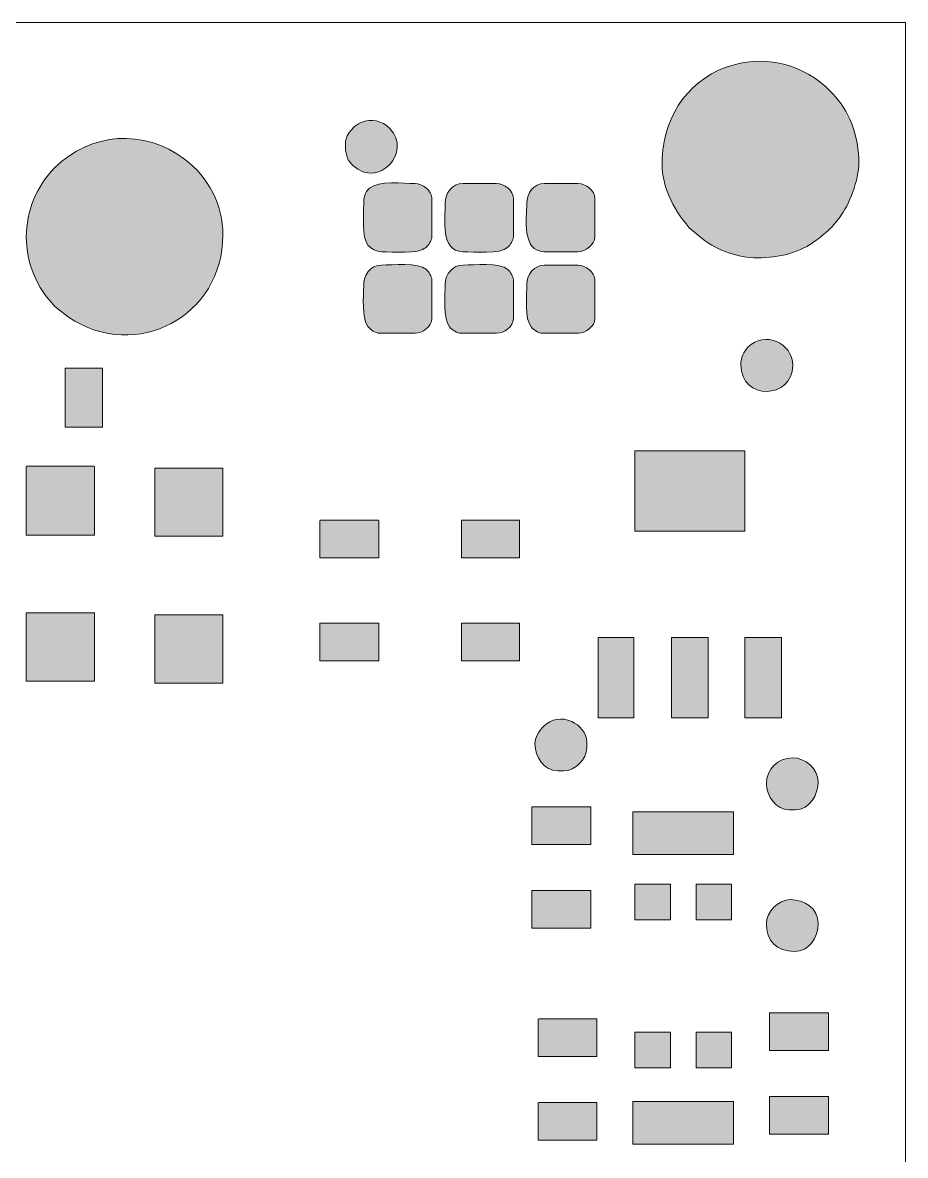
# Model space of a CAD drawing. Header units: centimetres. Extents: x 25 to 35.8, y -8.7 to 7.3.
# Drawn here: x 27.076 to 29.825, y 3.748 to 7.273 of the extents above; entities that cross this region are included whole.
import ezdxf

# ---------------------------------------------------------------- set-up
doc = ezdxf.new("R2010")
doc.units = ezdxf.units.CM
doc.header["$MEASUREMENT"] = 0
doc.layers.add('Layer 1', color=7, linetype='Continuous')

msp = doc.modelspace()

# ---------------------------------------------------------------- hatches: boundary and pattern name
at = {"layer": 'Layer 1', "true_color": 0x373435}
h = msp.add_hatch(color=250, dxfattribs=at)
edge = h.paths.add_edge_path()
edge.add_spline(control_points=[(29.36464, 6.5415), (29.43229, 6.5415), (29.4946, 6.55664), (29.54945, 6.59715), (29.55671, 6.60252), (29.56334, 6.60805), (29.57013, 6.61399), (29.59001, 6.63134), (29.59193, 6.63234), (29.60909, 6.65322), (29.6148, 6.66018), (29.62015, 6.66716), (29.62528, 6.67456), (29.65628, 6.71923), (29.68295, 6.79539), (29.67978, 6.85002), (29.67738, 6.89136), (29.66907, 6.93458), (29.65206, 6.97251), (29.63652, 7.00717), (29.61561, 7.03556), (29.58884, 7.06233), (29.51054, 7.14065), (29.39823, 7.17162), (29.29117, 7.14238), (29.15591, 7.10545), (29.07455, 6.98909), (29.06739, 6.85157), (29.06293, 6.76577), (29.09884, 6.69858), (29.15165, 6.63486), (29.15165, 6.63486), (29.1926, 6.6003), (29.1926, 6.6003), (29.24253, 6.56365), (29.30235, 6.5415), (29.36464, 6.5415)], knot_values=[0, 0, 0, 0, 0.0833333, 0.0833333, 0.0833333, 0.1666667, 0.1666667, 0.1666667, 0.25, 0.25, 0.25, 0.3333333, 0.3333333, 0.3333333, 0.4166667, 0.4166667, 0.4166667, 0.5, 0.5, 0.5, 0.5833333, 0.5833333, 0.5833333, 0.6666667, 0.6666667, 0.6666667, 0.75, 0.75, 0.75, 0.8333333, 0.8333333, 0.8333333, 0.9166667, 0.9166667, 0.9166667, 1, 1, 1, 1], degree=3, periodic=1)
h = msp.add_hatch(color=250, dxfattribs=at)
edge = h.paths.add_edge_path()
edge.add_spline(control_points=[(28.08098, 6.89523), (28.08098, 6.86969), (28.08446, 6.84659), (28.10424, 6.82858), (28.18497, 6.75505), (28.28998, 6.87024), (28.21933, 6.9435), (28.19474, 6.969), (28.16265, 6.97516), (28.12972, 6.96243), (28.11843, 6.95806), (28.11195, 6.95229), (28.10356, 6.94385), (28.10307, 6.94335), (28.10257, 6.94286), (28.10208, 6.94234), (28.09007, 6.92964), (28.08098, 6.91309), (28.08098, 6.89523)], knot_values=[0, 0, 0, 0, 0.1666667, 0.1666667, 0.1666667, 0.3333333, 0.3333333, 0.3333333, 0.5, 0.5, 0.5, 0.6666667, 0.6666667, 0.6666667, 0.8333333, 0.8333333, 0.8333333, 1, 1, 1, 1], degree=3, periodic=1)
h = msp.add_hatch(color=250, dxfattribs=at)
edge = h.paths.add_edge_path()
edge.add_spline(control_points=[(27.08751, 6.60634), (27.08751, 6.52629), (27.12051, 6.44664), (27.17691, 6.39021), (27.17691, 6.39021), (27.21865, 6.35646), (27.21865, 6.35646), (27.4312, 6.21612), (27.69962, 6.35981), (27.69962, 6.61269), (27.69962, 6.70679), (27.65521, 6.79185), (27.58058, 6.84846), (27.4547, 6.94393), (27.28786, 6.93231), (27.17569, 6.82105), (27.11929, 6.76511), (27.08751, 6.68555), (27.08751, 6.60634)], knot_values=[0, 0, 0, 0, 0.1666667, 0.1666667, 0.1666667, 0.3333333, 0.3333333, 0.3333333, 0.5, 0.5, 0.5, 0.6666667, 0.6666667, 0.6666667, 0.8333333, 0.8333333, 0.8333333, 1, 1, 1, 1], degree=3, periodic=1)
h = msp.add_hatch(color=250, dxfattribs=at)
edge = h.paths.add_edge_path()
edge.add_spline(control_points=[(28.29816, 6.77277), (28.26181, 6.77277), (28.185, 6.78221), (28.15637, 6.75816), (28.14162, 6.74577), (28.13811, 6.72627), (28.13811, 6.70793), (28.13811, 6.67518), (28.13115, 6.60562), (28.15217, 6.5803), (28.16156, 6.56899), (28.17869, 6.56055), (28.19342, 6.56055), (28.22728, 6.56055), (28.30784, 6.55146), (28.33347, 6.57457), (28.3402, 6.58064), (28.3503, 6.59706), (28.3503, 6.60634), (28.3503, 6.60634), (28.3503, 6.72698), (28.3503, 6.72698), (28.3503, 6.75078), (28.32102, 6.77277), (28.29816, 6.77277)], knot_values=[0, 0, 0, 0, 0.125, 0.125, 0.125, 0.25, 0.25, 0.25, 0.375, 0.375, 0.375, 0.5, 0.5, 0.5, 0.625, 0.625, 0.625, 0.75, 0.75, 0.75, 0.875, 0.875, 0.875, 1, 1, 1, 1], degree=3, periodic=1)
h = msp.add_hatch(color=250, dxfattribs=at)
edge = h.paths.add_edge_path()
edge.add_spline(control_points=[(28.39204, 6.7111), (28.39204, 6.66326), (28.37554, 6.56055), (28.44734, 6.56055), (28.4812, 6.56055), (28.56176, 6.55146), (28.58739, 6.57457), (28.59412, 6.58064), (28.60422, 6.59706), (28.60422, 6.60634), (28.60422, 6.60634), (28.60422, 6.72698), (28.60422, 6.72698), (28.60422, 6.75079), (28.57495, 6.77277), (28.55209, 6.77277), (28.55209, 6.77277), (28.44734, 6.77277), (28.44734, 6.77277), (28.41321, 6.77277), (28.39204, 6.74343), (28.39204, 6.7111)], knot_values=[0, 0, 0, 0, 0.1428571, 0.1428571, 0.1428571, 0.2857143, 0.2857143, 0.2857143, 0.4285714, 0.4285714, 0.4285714, 0.5714286, 0.5714286, 0.5714286, 0.7142857, 0.7142857, 0.7142857, 0.8571429, 0.8571429, 0.8571429, 1, 1, 1, 1], degree=3, periodic=1)
h = msp.add_hatch(color=250, dxfattribs=at)
edge = h.paths.add_edge_path()
edge.add_spline(control_points=[(28.64596, 6.7111), (28.64596, 6.66466), (28.629, 6.56055), (28.70127, 6.56055), (28.70127, 6.56055), (28.80601, 6.56055), (28.80601, 6.56055), (28.82819, 6.56055), (28.85814, 6.58302), (28.85814, 6.60634), (28.85814, 6.60634), (28.85814, 6.72698), (28.85814, 6.72698), (28.85814, 6.75079), (28.82887, 6.77277), (28.80601, 6.77277), (28.80601, 6.77277), (28.70127, 6.77277), (28.70127, 6.77277), (28.66713, 6.77277), (28.64596, 6.74343), (28.64596, 6.7111)], knot_values=[0, 0, 0, 0, 0.1428571, 0.1428571, 0.1428571, 0.2857143, 0.2857143, 0.2857143, 0.4285714, 0.4285714, 0.4285714, 0.5714286, 0.5714286, 0.5714286, 0.7142857, 0.7142857, 0.7142857, 0.8571429, 0.8571429, 0.8571429, 1, 1, 1, 1], degree=3, periodic=1)
h = msp.add_hatch(color=250, dxfattribs=at)
edge = h.paths.add_edge_path()
edge.add_spline(control_points=[(28.13811, 6.45396), (28.13811, 6.42155), (28.13112, 6.3542), (28.15098, 6.32802), (28.15826, 6.31843), (28.17455, 6.30658), (28.18707, 6.30658), (28.18707, 6.30658), (28.29816, 6.30658), (28.29816, 6.30658), (28.3213, 6.30658), (28.3503, 6.32801), (28.3503, 6.35237), (28.3503, 6.35237), (28.3503, 6.47301), (28.3503, 6.47301), (28.3503, 6.48229), (28.3402, 6.49871), (28.33347, 6.50478), (28.30784, 6.52789), (28.22728, 6.5188), (28.19342, 6.5188), (28.15768, 6.5188), (28.13811, 6.48699), (28.13811, 6.45396)], knot_values=[0, 0, 0, 0, 0.125, 0.125, 0.125, 0.25, 0.25, 0.25, 0.375, 0.375, 0.375, 0.5, 0.5, 0.5, 0.625, 0.625, 0.625, 0.75, 0.75, 0.75, 0.875, 0.875, 0.875, 1, 1, 1, 1], degree=3, periodic=1)
h = msp.add_hatch(color=250, dxfattribs=at)
edge = h.paths.add_edge_path()
edge.add_spline(control_points=[(28.39204, 6.46031), (28.39204, 6.42754), (28.38429, 6.35054), (28.40575, 6.3262), (28.41317, 6.31778), (28.42936, 6.30658), (28.441, 6.30658), (28.441, 6.30658), (28.55209, 6.30658), (28.55209, 6.30658), (28.57523, 6.30658), (28.60422, 6.32801), (28.60422, 6.35237), (28.60422, 6.35237), (28.60422, 6.47301), (28.60422, 6.47301), (28.60422, 6.48229), (28.59412, 6.49871), (28.58739, 6.50478), (28.56176, 6.52789), (28.4812, 6.5188), (28.44734, 6.5188), (28.416, 6.5188), (28.39204, 6.49079), (28.39204, 6.46031)], knot_values=[0, 0, 0, 0, 0.125, 0.125, 0.125, 0.25, 0.25, 0.25, 0.375, 0.375, 0.375, 0.5, 0.5, 0.5, 0.625, 0.625, 0.625, 0.75, 0.75, 0.75, 0.875, 0.875, 0.875, 1, 1, 1, 1], degree=3, periodic=1)
h = msp.add_hatch(color=250, dxfattribs=at)
edge = h.paths.add_edge_path()
edge.add_spline(control_points=[(28.64596, 6.46031), (28.64596, 6.42754), (28.63821, 6.35053), (28.65967, 6.3262), (28.66709, 6.31779), (28.68329, 6.30658), (28.69492, 6.30658), (28.69492, 6.30658), (28.80601, 6.30658), (28.80601, 6.30658), (28.82887, 6.30658), (28.85814, 6.32856), (28.85814, 6.35237), (28.85814, 6.35237), (28.85814, 6.47301), (28.85814, 6.47301), (28.85814, 6.49633), (28.82819, 6.5188), (28.80601, 6.5188), (28.80601, 6.5188), (28.70127, 6.5188), (28.70127, 6.5188), (28.67038, 6.5188), (28.64596, 6.49037), (28.64596, 6.46031)], knot_values=[0, 0, 0, 0, 0.125, 0.125, 0.125, 0.25, 0.25, 0.25, 0.375, 0.375, 0.375, 0.5, 0.5, 0.5, 0.625, 0.625, 0.625, 0.75, 0.75, 0.75, 0.875, 0.875, 0.875, 1, 1, 1, 1], degree=3, periodic=1)
h = msp.add_hatch(color=250, dxfattribs=at)
edge = h.paths.add_edge_path()
edge.add_spline(control_points=[(29.31251, 6.20952), (29.31251, 6.09439), (29.47391, 6.10178), (29.47391, 6.20634), (29.47391, 6.278), (29.38565, 6.31426), (29.3355, 6.26407), (29.32055, 6.24911), (29.31251, 6.23078), (29.31251, 6.20952)], knot_values=[0, 0, 0, 0, 0.3333333, 0.3333333, 0.3333333, 0.6666667, 0.6666667, 0.6666667, 1, 1, 1, 1], degree=3, periodic=1)
h = msp.add_hatch(color=250, dxfattribs=at)
edge = h.paths.add_edge_path()
edge.add_spline(control_points=[(27.20812, 6.01452), (27.20812, 6.01452), (27.32508, 6.01452), (27.32508, 6.01452), (27.32508, 6.01452), (27.32508, 6.19817), (27.32508, 6.19817), (27.32508, 6.19817), (27.20812, 6.19817), (27.20812, 6.19817), (27.20812, 6.19817), (27.20812, 6.01452), (27.20812, 6.01452)], knot_values=[0, 0, 0, 0, 0.25, 0.25, 0.25, 0.5, 0.5, 0.5, 0.75, 0.75, 0.75, 1, 1, 1, 1], degree=3, periodic=1)
h = msp.add_hatch(color=250, dxfattribs=at)
edge = h.paths.add_edge_path()
edge.add_spline(control_points=[(28.98241, 5.69071), (28.98241, 5.69071), (29.32473, 5.69071), (29.32473, 5.69071), (29.32473, 5.69071), (29.32473, 5.94102), (29.32473, 5.94102), (29.32473, 5.94102), (28.98241, 5.94102), (28.98241, 5.94102), (28.98241, 5.94102), (28.98241, 5.69071), (28.98241, 5.69071)], knot_values=[0, 0, 0, 0, 0.25, 0.25, 0.25, 0.5, 0.5, 0.5, 0.75, 0.75, 0.75, 1, 1, 1, 1], degree=3, periodic=1)
h = msp.add_hatch(color=250, dxfattribs=at)
edge = h.paths.add_edge_path()
edge.add_spline(control_points=[(27.08751, 5.67801), (27.08751, 5.67801), (27.29969, 5.67801), (27.29969, 5.67801), (27.29969, 5.67801), (27.29969, 5.88888), (27.29969, 5.88888), (27.29969, 5.88953), (27.29962, 5.89233), (27.29914, 5.89285), (27.29862, 5.89333), (27.29582, 5.8934), (27.29517, 5.8934), (27.29517, 5.8934), (27.09203, 5.8934), (27.09203, 5.8934), (27.09138, 5.8934), (27.08858, 5.89333), (27.08806, 5.89285), (27.08758, 5.89233), (27.08751, 5.88953), (27.08751, 5.88888), (27.08751, 5.88888), (27.08751, 5.67801), (27.08751, 5.67801)], knot_values=[0, 0, 0, 0, 0.125, 0.125, 0.125, 0.25, 0.25, 0.25, 0.375, 0.375, 0.375, 0.5, 0.5, 0.5, 0.625, 0.625, 0.625, 0.75, 0.75, 0.75, 0.875, 0.875, 0.875, 1, 1, 1, 1], degree=3, periodic=1)
h = msp.add_hatch(color=250, dxfattribs=at)
edge = h.paths.add_edge_path()
edge.add_spline(control_points=[(27.48744, 5.67483), (27.48744, 5.67483), (27.69962, 5.67483), (27.69962, 5.67483), (27.69962, 5.67483), (27.69962, 5.88706), (27.69962, 5.88706), (27.69962, 5.88706), (27.48744, 5.88706), (27.48744, 5.88706), (27.48744, 5.88706), (27.48744, 5.67483), (27.48744, 5.67483)], knot_values=[0, 0, 0, 0, 0.25, 0.25, 0.25, 0.5, 0.5, 0.5, 0.75, 0.75, 0.75, 1, 1, 1, 1], degree=3, periodic=1)
h = msp.add_hatch(color=250, dxfattribs=at)
edge = h.paths.add_edge_path()
edge.add_spline(control_points=[(28.00163, 5.60817), (28.00163, 5.60817), (28.18525, 5.60817), (28.18525, 5.60817), (28.18525, 5.60817), (28.18525, 5.72063), (28.18525, 5.72063), (28.18525, 5.72127), (28.18517, 5.72409), (28.1847, 5.7246), (28.18419, 5.72507), (28.18137, 5.72515), (28.18073, 5.72515), (28.18073, 5.72515), (28.00615, 5.72515), (28.00615, 5.72515), (28.00551, 5.72515), (28.00269, 5.72507), (28.00218, 5.7246), (28.00171, 5.72409), (28.00163, 5.72127), (28.00163, 5.72063), (28.00163, 5.72063), (28.00163, 5.60817), (28.00163, 5.60817)], knot_values=[0, 0, 0, 0, 0.125, 0.125, 0.125, 0.25, 0.25, 0.25, 0.375, 0.375, 0.375, 0.5, 0.5, 0.5, 0.625, 0.625, 0.625, 0.75, 0.75, 0.75, 0.875, 0.875, 0.875, 1, 1, 1, 1], degree=3, periodic=1)
h = msp.add_hatch(color=250, dxfattribs=at)
edge = h.paths.add_edge_path()
edge.add_spline(control_points=[(28.44282, 5.60817), (28.44282, 5.60817), (28.62326, 5.60817), (28.62326, 5.60817), (28.62326, 5.60817), (28.62326, 5.72515), (28.62326, 5.72515), (28.62326, 5.72515), (28.44282, 5.72515), (28.44282, 5.72515), (28.44282, 5.72515), (28.44282, 5.60817), (28.44282, 5.60817)], knot_values=[0, 0, 0, 0, 0.25, 0.25, 0.25, 0.5, 0.5, 0.5, 0.75, 0.75, 0.75, 1, 1, 1, 1], degree=3, periodic=1)
h = msp.add_hatch(color=250, dxfattribs=at)
edge = h.paths.add_edge_path()
edge.add_spline(control_points=[(27.08751, 5.22404), (27.08751, 5.22404), (27.29969, 5.22404), (27.29969, 5.22404), (27.29969, 5.22404), (27.29969, 5.43626), (27.29969, 5.43626), (27.29969, 5.43626), (27.08751, 5.43626), (27.08751, 5.43626), (27.08751, 5.43626), (27.08751, 5.22404), (27.08751, 5.22404)], knot_values=[0, 0, 0, 0, 0.25, 0.25, 0.25, 0.5, 0.5, 0.5, 0.75, 0.75, 0.75, 1, 1, 1, 1], degree=3, periodic=1)
h = msp.add_hatch(color=250, dxfattribs=at)
edge = h.paths.add_edge_path()
edge.add_spline(control_points=[(27.48744, 5.21769), (27.48744, 5.21769), (27.69962, 5.21769), (27.69962, 5.21769), (27.69962, 5.21769), (27.69962, 5.42991), (27.69962, 5.42991), (27.69962, 5.42991), (27.48744, 5.42991), (27.48744, 5.42991), (27.48744, 5.42991), (27.48744, 5.21769), (27.48744, 5.21769)], knot_values=[0, 0, 0, 0, 0.25, 0.25, 0.25, 0.5, 0.5, 0.5, 0.75, 0.75, 0.75, 1, 1, 1, 1], degree=3, periodic=1)
h = msp.add_hatch(color=250, dxfattribs=at)
edge = h.paths.add_edge_path()
edge.add_spline(control_points=[(28.00163, 5.28753), (28.00163, 5.28753), (28.18525, 5.28753), (28.18525, 5.28753), (28.18525, 5.28753), (28.18525, 5.40452), (28.18525, 5.40452), (28.18525, 5.40452), (28.00163, 5.40452), (28.00163, 5.40452), (28.00163, 5.40452), (28.00163, 5.28753), (28.00163, 5.28753)], knot_values=[0, 0, 0, 0, 0.25, 0.25, 0.25, 0.5, 0.5, 0.5, 0.75, 0.75, 0.75, 1, 1, 1, 1], degree=3, periodic=1)
h = msp.add_hatch(color=250, dxfattribs=at)
edge = h.paths.add_edge_path()
edge.add_spline(control_points=[(28.44282, 5.28753), (28.44282, 5.28753), (28.62326, 5.28753), (28.62326, 5.28753), (28.62326, 5.28753), (28.62326, 5.40452), (28.62326, 5.40452), (28.62326, 5.40452), (28.44282, 5.40452), (28.44282, 5.40452), (28.44282, 5.40452), (28.44282, 5.28753), (28.44282, 5.28753)], knot_values=[0, 0, 0, 0, 0.25, 0.25, 0.25, 0.5, 0.5, 0.5, 0.75, 0.75, 0.75, 1, 1, 1, 1], degree=3, periodic=1)
h = msp.add_hatch(color=250, dxfattribs=at)
edge = h.paths.add_edge_path()
edge.add_spline(control_points=[(28.86814, 5.10975), (28.86814, 5.10975), (28.97876, 5.10975), (28.97876, 5.10975), (28.97876, 5.10975), (28.97876, 5.36007), (28.97876, 5.36007), (28.97876, 5.36007), (28.86814, 5.36007), (28.86814, 5.36007), (28.86814, 5.36007), (28.86814, 5.10975), (28.86814, 5.10975)], knot_values=[0, 0, 0, 0, 0.25, 0.25, 0.25, 0.5, 0.5, 0.5, 0.75, 0.75, 0.75, 1, 1, 1, 1], degree=3, periodic=1)
h = msp.add_hatch(color=250, dxfattribs=at)
edge = h.paths.add_edge_path()
edge.add_spline(control_points=[(29.09667, 5.10975), (29.09667, 5.10975), (29.21046, 5.10975), (29.21046, 5.10975), (29.21046, 5.10975), (29.21046, 5.36007), (29.21046, 5.36007), (29.21046, 5.36007), (29.09667, 5.36007), (29.09667, 5.36007), (29.09667, 5.36007), (29.09667, 5.10975), (29.09667, 5.10975)], knot_values=[0, 0, 0, 0, 0.25, 0.25, 0.25, 0.5, 0.5, 0.5, 0.75, 0.75, 0.75, 1, 1, 1, 1], degree=3, periodic=1)
h = msp.add_hatch(color=250, dxfattribs=at)
edge = h.paths.add_edge_path()
edge.add_spline(control_points=[(29.3252, 5.10975), (29.3252, 5.10975), (29.43899, 5.10975), (29.43899, 5.10975), (29.43899, 5.10975), (29.43899, 5.36007), (29.43899, 5.36007), (29.43899, 5.36007), (29.3252, 5.36007), (29.3252, 5.36007), (29.3252, 5.36007), (29.3252, 5.10975), (29.3252, 5.10975)], knot_values=[0, 0, 0, 0, 0.25, 0.25, 0.25, 0.5, 0.5, 0.5, 0.75, 0.75, 0.75, 1, 1, 1, 1], degree=3, periodic=1)
h = msp.add_hatch(color=250, dxfattribs=at)
edge = h.paths.add_edge_path()
edge.add_spline(control_points=[(28.67135, 5.02856), (28.67135, 4.98984), (28.70054, 4.94467), (28.74253, 4.94467), (28.74253, 4.94467), (28.76157, 4.94467), (28.76157, 4.94467), (28.7959, 4.94467), (28.83275, 4.98155), (28.83275, 5.01586), (28.83275, 5.01586), (28.83275, 5.03491), (28.83275, 5.03491), (28.83275, 5.06289), (28.81013, 5.08735), (28.7859, 5.09844), (28.75476, 5.1127), (28.72211, 5.10679), (28.69748, 5.08302), (28.6836, 5.06963), (28.67135, 5.04839), (28.67135, 5.02856)], knot_values=[0, 0, 0, 0, 0.1428571, 0.1428571, 0.1428571, 0.2857143, 0.2857143, 0.2857143, 0.4285714, 0.4285714, 0.4285714, 0.5714286, 0.5714286, 0.5714286, 0.7142857, 0.7142857, 0.7142857, 0.8571429, 0.8571429, 0.8571429, 1, 1, 1, 1], degree=3, periodic=1)
h = msp.add_hatch(color=250, dxfattribs=at)
edge = h.paths.add_edge_path()
edge.add_spline(control_points=[(29.55326, 4.9111), (29.55326, 4.95226), (29.51229, 4.98547), (29.47256, 4.98547), (29.42782, 4.98547), (29.39186, 4.94948), (29.39186, 4.90475), (29.39186, 4.86654), (29.42256, 4.82404), (29.46304, 4.82404), (29.46304, 4.82404), (29.48208, 4.82404), (29.48208, 4.82404), (29.52741, 4.82404), (29.55326, 4.87019), (29.55326, 4.9111)], knot_values=[0, 0, 0, 0, 0.2, 0.2, 0.2, 0.4, 0.4, 0.4, 0.6, 0.6, 0.6, 0.8, 0.8, 0.8, 1, 1, 1, 1], degree=3, periodic=1)
h = msp.add_hatch(color=250, dxfattribs=at)
edge = h.paths.add_edge_path()
edge.add_spline(control_points=[(28.66183, 4.7161), (28.66183, 4.7161), (28.84545, 4.7161), (28.84545, 4.7161), (28.84545, 4.7161), (28.84545, 4.82856), (28.84545, 4.82856), (28.84545, 4.8292), (28.84537, 4.83203), (28.84489, 4.83253), (28.84439, 4.83301), (28.84156, 4.83309), (28.84092, 4.83309), (28.84092, 4.83309), (28.66183, 4.83309), (28.66183, 4.83309), (28.66183, 4.83309), (28.66183, 4.7161), (28.66183, 4.7161)], knot_values=[0, 0, 0, 0, 0.1666667, 0.1666667, 0.1666667, 0.3333333, 0.3333333, 0.3333333, 0.5, 0.5, 0.5, 0.6666667, 0.6666667, 0.6666667, 0.8333333, 0.8333333, 0.8333333, 1, 1, 1, 1], degree=3, periodic=1)
h = msp.add_hatch(color=250, dxfattribs=at)
edge = h.paths.add_edge_path()
edge.add_spline(control_points=[(28.97606, 4.68436), (28.97606, 4.68436), (29.28529, 4.68436), (29.28529, 4.68436), (29.28594, 4.68436), (29.28874, 4.68443), (29.28926, 4.68491), (29.28974, 4.68543), (29.28981, 4.68823), (29.28981, 4.68888), (29.28981, 4.68888), (29.28981, 4.81721), (29.28981, 4.81721), (29.28981, 4.81721), (28.97606, 4.81721), (28.97606, 4.81721), (28.97606, 4.81721), (28.97606, 4.68436), (28.97606, 4.68436)], knot_values=[0, 0, 0, 0, 0.1666667, 0.1666667, 0.1666667, 0.3333333, 0.3333333, 0.3333333, 0.5, 0.5, 0.5, 0.6666667, 0.6666667, 0.6666667, 0.8333333, 0.8333333, 0.8333333, 1, 1, 1, 1], degree=3, periodic=1)
h = msp.add_hatch(color=250, dxfattribs=at)
edge = h.paths.add_edge_path()
edge.add_spline(control_points=[(28.98241, 4.48118), (28.98241, 4.48118), (29.09302, 4.48118), (29.09302, 4.48118), (29.09302, 4.48118), (29.09302, 4.59182), (29.09302, 4.59182), (29.09302, 4.59182), (28.98241, 4.59182), (28.98241, 4.59182), (28.98241, 4.59182), (28.98241, 4.48118), (28.98241, 4.48118)], knot_values=[0, 0, 0, 0, 0.25, 0.25, 0.25, 0.5, 0.5, 0.5, 0.75, 0.75, 0.75, 1, 1, 1, 1], degree=3, periodic=1)
h = msp.add_hatch(color=250, dxfattribs=at)
edge = h.paths.add_edge_path()
edge.add_spline(control_points=[(29.17285, 4.48118), (29.17285, 4.48118), (29.28346, 4.48118), (29.28346, 4.48118), (29.28346, 4.48118), (29.28346, 4.59182), (29.28346, 4.59182), (29.28346, 4.59182), (29.17285, 4.59182), (29.17285, 4.59182), (29.17285, 4.59182), (29.17285, 4.48118), (29.17285, 4.48118)], knot_values=[0, 0, 0, 0, 0.25, 0.25, 0.25, 0.5, 0.5, 0.5, 0.75, 0.75, 0.75, 1, 1, 1, 1], degree=3, periodic=1)
h = msp.add_hatch(color=250, dxfattribs=at)
edge = h.paths.add_edge_path()
edge.add_spline(control_points=[(28.66183, 4.45578), (28.66183, 4.45578), (28.84545, 4.45578), (28.84545, 4.45578), (28.84545, 4.45578), (28.84545, 4.57277), (28.84545, 4.57277), (28.84545, 4.57277), (28.66183, 4.57277), (28.66183, 4.57277), (28.66183, 4.57277), (28.66183, 4.45578), (28.66183, 4.45578)], knot_values=[0, 0, 0, 0, 0.25, 0.25, 0.25, 0.5, 0.5, 0.5, 0.75, 0.75, 0.75, 1, 1, 1, 1], degree=3, periodic=1)
h = msp.add_hatch(color=250, dxfattribs=at)
edge = h.paths.add_edge_path()
edge.add_spline(control_points=[(29.39186, 4.46983), (29.39186, 4.41565), (29.4247, 4.38277), (29.47891, 4.38277), (29.52556, 4.38277), (29.55326, 4.4265), (29.55326, 4.46983), (29.55326, 4.51717), (29.51022, 4.5442), (29.46621, 4.5442), (29.4295, 4.5442), (29.39186, 4.5065), (29.39186, 4.46983)], knot_values=[0, 0, 0, 0, 0.25, 0.25, 0.25, 0.5, 0.5, 0.5, 0.75, 0.75, 0.75, 1, 1, 1, 1], degree=3, periodic=1)
h = msp.add_hatch(color=250, dxfattribs=at)
edge = h.paths.add_edge_path()
edge.add_spline(control_points=[(28.68087, 4.05578), (28.68087, 4.05578), (28.86449, 4.05578), (28.86449, 4.05578), (28.86449, 4.05578), (28.86449, 4.17277), (28.86449, 4.17277), (28.86449, 4.17277), (28.6854, 4.17277), (28.6854, 4.17277), (28.68476, 4.17277), (28.68193, 4.17269), (28.68143, 4.17221), (28.68095, 4.17171), (28.68087, 4.16888), (28.68087, 4.16824), (28.68087, 4.16824), (28.68087, 4.05578), (28.68087, 4.05578)], knot_values=[0, 0, 0, 0, 0.1666667, 0.1666667, 0.1666667, 0.3333333, 0.3333333, 0.3333333, 0.5, 0.5, 0.5, 0.6666667, 0.6666667, 0.6666667, 0.8333333, 0.8333333, 0.8333333, 1, 1, 1, 1], degree=3, periodic=1)
h = msp.add_hatch(color=250, dxfattribs=at)
edge = h.paths.add_edge_path()
edge.add_spline(control_points=[(29.40138, 4.07483), (29.40138, 4.07483), (29.585, 4.07483), (29.585, 4.07483), (29.585, 4.07483), (29.585, 4.19181), (29.585, 4.19181), (29.585, 4.19181), (29.40138, 4.19181), (29.40138, 4.19181), (29.40138, 4.19181), (29.40138, 4.07483), (29.40138, 4.07483)], knot_values=[0, 0, 0, 0, 0.25, 0.25, 0.25, 0.5, 0.5, 0.5, 0.75, 0.75, 0.75, 1, 1, 1, 1], degree=3, periodic=1)
h = msp.add_hatch(color=250, dxfattribs=at)
edge = h.paths.add_edge_path()
edge.add_spline(control_points=[(28.98241, 4.02086), (28.98241, 4.02086), (29.09302, 4.02086), (29.09302, 4.02086), (29.09302, 4.02086), (29.09302, 4.1315), (29.09302, 4.1315), (29.09302, 4.1315), (28.98241, 4.1315), (28.98241, 4.1315), (28.98241, 4.1315), (28.98241, 4.02086), (28.98241, 4.02086)], knot_values=[0, 0, 0, 0, 0.25, 0.25, 0.25, 0.5, 0.5, 0.5, 0.75, 0.75, 0.75, 1, 1, 1, 1], degree=3, periodic=1)
h = msp.add_hatch(color=250, dxfattribs=at)
edge = h.paths.add_edge_path()
edge.add_spline(control_points=[(29.17285, 4.02086), (29.17285, 4.02086), (29.28346, 4.02086), (29.28346, 4.02086), (29.28346, 4.02086), (29.28346, 4.1315), (29.28346, 4.1315), (29.28346, 4.1315), (29.17285, 4.1315), (29.17285, 4.1315), (29.17285, 4.1315), (29.17285, 4.02086), (29.17285, 4.02086)], knot_values=[0, 0, 0, 0, 0.25, 0.25, 0.25, 0.5, 0.5, 0.5, 0.75, 0.75, 0.75, 1, 1, 1, 1], degree=3, periodic=1)
h = msp.add_hatch(color=250, dxfattribs=at)
edge = h.paths.add_edge_path()
edge.add_spline(control_points=[(29.28981, 3.91562), (29.28981, 3.91562), (28.97606, 3.91562), (28.97606, 3.91562), (28.97606, 3.91562), (28.97606, 3.78729), (28.97606, 3.78729), (28.97606, 3.78665), (28.97614, 3.78383), (28.97661, 3.78332), (28.97712, 3.78285), (28.97994, 3.78277), (28.98058, 3.78277), (28.98058, 3.78277), (29.28529, 3.78277), (29.28529, 3.78277), (29.28593, 3.78277), (29.28875, 3.78285), (29.28926, 3.78332), (29.28973, 3.78383), (29.28981, 3.78665), (29.28981, 3.78729), (29.28981, 3.78729), (29.28981, 3.91562), (29.28981, 3.91562)], knot_values=[0, 0, 0, 0, 0.125, 0.125, 0.125, 0.25, 0.25, 0.25, 0.375, 0.375, 0.375, 0.5, 0.5, 0.5, 0.625, 0.625, 0.625, 0.75, 0.75, 0.75, 0.875, 0.875, 0.875, 1, 1, 1, 1], degree=3, periodic=1)
h = msp.add_hatch(color=250, dxfattribs=at)
edge = h.paths.add_edge_path()
edge.add_spline(control_points=[(29.40138, 3.81451), (29.40138, 3.81451), (29.585, 3.81451), (29.585, 3.81451), (29.585, 3.81451), (29.585, 3.9315), (29.585, 3.9315), (29.585, 3.9315), (29.40138, 3.9315), (29.40138, 3.9315), (29.40138, 3.9315), (29.40138, 3.81451), (29.40138, 3.81451)], knot_values=[0, 0, 0, 0, 0.25, 0.25, 0.25, 0.5, 0.5, 0.5, 0.75, 0.75, 0.75, 1, 1, 1, 1], degree=3, periodic=1)
h = msp.add_hatch(color=250, dxfattribs=at)
edge = h.paths.add_edge_path()
edge.add_spline(control_points=[(28.68087, 3.79547), (28.68087, 3.79547), (28.86449, 3.79547), (28.86449, 3.79547), (28.86449, 3.79547), (28.86449, 3.91245), (28.86449, 3.91245), (28.86449, 3.91245), (28.6854, 3.91245), (28.6854, 3.91245), (28.68476, 3.91245), (28.68193, 3.91237), (28.68142, 3.91189), (28.68095, 3.91139), (28.68087, 3.90857), (28.68087, 3.90793), (28.68087, 3.90793), (28.68087, 3.79547), (28.68087, 3.79547)], knot_values=[0, 0, 0, 0, 0.1666667, 0.1666667, 0.1666667, 0.3333333, 0.3333333, 0.3333333, 0.5, 0.5, 0.5, 0.6666667, 0.6666667, 0.6666667, 0.8333333, 0.8333333, 0.8333333, 1, 1, 1, 1], degree=3, periodic=1)

# ---------------------------------------------------------------- linework, layer by layer
at = {"layer": 'Layer 1', "color": 250, "lineweight": 9}
for points, knots in [([(24.98677, 7.2733), (24.98677, 7.2733), (24.98677, -0.1507), (24.98677, -0.1507), (24.98677, -0.1507), (29.82471, -0.1507), (29.82471, -0.1507), (29.82471, -0.1507), (29.82471, 7.2733), (29.82471, 7.2733), (29.82471, 7.2733), (24.98677, 7.2733), (24.98677, 7.2733)], [0, 0, 0, 0, 0.25, 0.25, 0.25, 0.5, 0.5, 0.5, 0.75, 0.75, 0.75, 1, 1, 1, 1]), ([(29.36464, 6.5415), (29.43229, 6.5415), (29.4946, 6.55664), (29.54945, 6.59715), (29.55671, 6.60252), (29.56334, 6.60805), (29.57013, 6.61399), (29.59001, 6.63134), (29.59193, 6.63234), (29.60909, 6.65322), (29.6148, 6.66018), (29.62015, 6.66716), (29.62528, 6.67456), (29.65628, 6.71923), (29.68295, 6.79539), (29.67978, 6.85002), (29.67738, 6.89136), (29.66907, 6.93458), (29.65206, 6.97251), (29.63652, 7.00717), (29.61561, 7.03556), (29.58884, 7.06233), (29.51054, 7.14065), (29.39823, 7.17162), (29.29117, 7.14238), (29.15591, 7.10545), (29.07455, 6.98909), (29.06739, 6.85157), (29.06293, 6.76577), (29.09884, 6.69858), (29.15165, 6.63486), (29.15165, 6.63486), (29.1926, 6.6003), (29.1926, 6.6003), (29.24253, 6.56365), (29.30235, 6.5415), (29.36464, 6.5415)], [0, 0, 0, 0, 0.0833333, 0.0833333, 0.0833333, 0.1666667, 0.1666667, 0.1666667, 0.25, 0.25, 0.25, 0.3333333, 0.3333333, 0.3333333, 0.4166667, 0.4166667, 0.4166667, 0.5, 0.5, 0.5, 0.5833333, 0.5833333, 0.5833333, 0.6666667, 0.6666667, 0.6666667, 0.75, 0.75, 0.75, 0.8333333, 0.8333333, 0.8333333, 0.9166667, 0.9166667, 0.9166667, 1, 1, 1, 1]), ([(28.08098, 6.89523), (28.08098, 6.86969), (28.08446, 6.84659), (28.10424, 6.82858), (28.18497, 6.75505), (28.28998, 6.87024), (28.21933, 6.9435), (28.19474, 6.969), (28.16265, 6.97516), (28.12972, 6.96243), (28.11843, 6.95806), (28.11195, 6.95229), (28.10356, 6.94385), (28.10307, 6.94335), (28.10257, 6.94286), (28.10208, 6.94234), (28.09007, 6.92964), (28.08098, 6.91309), (28.08098, 6.89523)], [0, 0, 0, 0, 0.1666667, 0.1666667, 0.1666667, 0.3333333, 0.3333333, 0.3333333, 0.5, 0.5, 0.5, 0.6666667, 0.6666667, 0.6666667, 0.8333333, 0.8333333, 0.8333333, 1, 1, 1, 1]), ([(27.08751, 6.60634), (27.08751, 6.52629), (27.12051, 6.44664), (27.17691, 6.39021), (27.17691, 6.39021), (27.21865, 6.35646), (27.21865, 6.35646), (27.4312, 6.21612), (27.69962, 6.35981), (27.69962, 6.61269), (27.69962, 6.70679), (27.65521, 6.79185), (27.58058, 6.84846), (27.4547, 6.94393), (27.28786, 6.93231), (27.17569, 6.82105), (27.11929, 6.76511), (27.08751, 6.68555), (27.08751, 6.60634)], [0, 0, 0, 0, 0.1666667, 0.1666667, 0.1666667, 0.3333333, 0.3333333, 0.3333333, 0.5, 0.5, 0.5, 0.6666667, 0.6666667, 0.6666667, 0.8333333, 0.8333333, 0.8333333, 1, 1, 1, 1]), ([(28.29816, 6.77277), (28.26181, 6.77277), (28.185, 6.78221), (28.15637, 6.75816), (28.14162, 6.74577), (28.13811, 6.72627), (28.13811, 6.70793), (28.13811, 6.67518), (28.13115, 6.60562), (28.15217, 6.5803), (28.16156, 6.56899), (28.17869, 6.56055), (28.19342, 6.56055), (28.22728, 6.56055), (28.30784, 6.55146), (28.33347, 6.57457), (28.3402, 6.58064), (28.3503, 6.59706), (28.3503, 6.60634), (28.3503, 6.60634), (28.3503, 6.72698), (28.3503, 6.72698), (28.3503, 6.75078), (28.32102, 6.77277), (28.29816, 6.77277)], [0, 0, 0, 0, 0.125, 0.125, 0.125, 0.25, 0.25, 0.25, 0.375, 0.375, 0.375, 0.5, 0.5, 0.5, 0.625, 0.625, 0.625, 0.75, 0.75, 0.75, 0.875, 0.875, 0.875, 1, 1, 1, 1]), ([(28.39204, 6.7111), (28.39204, 6.66326), (28.37554, 6.56055), (28.44734, 6.56055), (28.4812, 6.56055), (28.56176, 6.55146), (28.58739, 6.57457), (28.59412, 6.58064), (28.60422, 6.59706), (28.60422, 6.60634), (28.60422, 6.60634), (28.60422, 6.72698), (28.60422, 6.72698), (28.60422, 6.75079), (28.57495, 6.77277), (28.55209, 6.77277), (28.55209, 6.77277), (28.44734, 6.77277), (28.44734, 6.77277), (28.41321, 6.77277), (28.39204, 6.74343), (28.39204, 6.7111)], [0, 0, 0, 0, 0.1428571, 0.1428571, 0.1428571, 0.2857143, 0.2857143, 0.2857143, 0.4285714, 0.4285714, 0.4285714, 0.5714286, 0.5714286, 0.5714286, 0.7142857, 0.7142857, 0.7142857, 0.8571429, 0.8571429, 0.8571429, 1, 1, 1, 1]), ([(28.64596, 6.7111), (28.64596, 6.66466), (28.629, 6.56055), (28.70127, 6.56055), (28.70127, 6.56055), (28.80601, 6.56055), (28.80601, 6.56055), (28.82819, 6.56055), (28.85814, 6.58302), (28.85814, 6.60634), (28.85814, 6.60634), (28.85814, 6.72698), (28.85814, 6.72698), (28.85814, 6.75079), (28.82887, 6.77277), (28.80601, 6.77277), (28.80601, 6.77277), (28.70127, 6.77277), (28.70127, 6.77277), (28.66713, 6.77277), (28.64596, 6.74343), (28.64596, 6.7111)], [0, 0, 0, 0, 0.1428571, 0.1428571, 0.1428571, 0.2857143, 0.2857143, 0.2857143, 0.4285714, 0.4285714, 0.4285714, 0.5714286, 0.5714286, 0.5714286, 0.7142857, 0.7142857, 0.7142857, 0.8571429, 0.8571429, 0.8571429, 1, 1, 1, 1]), ([(28.13811, 6.45396), (28.13811, 6.42155), (28.13112, 6.3542), (28.15098, 6.32802), (28.15826, 6.31843), (28.17455, 6.30658), (28.18707, 6.30658), (28.18707, 6.30658), (28.29816, 6.30658), (28.29816, 6.30658), (28.3213, 6.30658), (28.3503, 6.32801), (28.3503, 6.35237), (28.3503, 6.35237), (28.3503, 6.47301), (28.3503, 6.47301), (28.3503, 6.48229), (28.3402, 6.49871), (28.33347, 6.50478), (28.30784, 6.52789), (28.22728, 6.5188), (28.19342, 6.5188), (28.15768, 6.5188), (28.13811, 6.48699), (28.13811, 6.45396)], [0, 0, 0, 0, 0.125, 0.125, 0.125, 0.25, 0.25, 0.25, 0.375, 0.375, 0.375, 0.5, 0.5, 0.5, 0.625, 0.625, 0.625, 0.75, 0.75, 0.75, 0.875, 0.875, 0.875, 1, 1, 1, 1]), ([(28.39204, 6.46031), (28.39204, 6.42754), (28.38429, 6.35054), (28.40575, 6.3262), (28.41317, 6.31778), (28.42936, 6.30658), (28.441, 6.30658), (28.441, 6.30658), (28.55209, 6.30658), (28.55209, 6.30658), (28.57523, 6.30658), (28.60422, 6.32801), (28.60422, 6.35237), (28.60422, 6.35237), (28.60422, 6.47301), (28.60422, 6.47301), (28.60422, 6.48229), (28.59412, 6.49871), (28.58739, 6.50478), (28.56176, 6.52789), (28.4812, 6.5188), (28.44734, 6.5188), (28.416, 6.5188), (28.39204, 6.49079), (28.39204, 6.46031)], [0, 0, 0, 0, 0.125, 0.125, 0.125, 0.25, 0.25, 0.25, 0.375, 0.375, 0.375, 0.5, 0.5, 0.5, 0.625, 0.625, 0.625, 0.75, 0.75, 0.75, 0.875, 0.875, 0.875, 1, 1, 1, 1]), ([(28.64596, 6.46031), (28.64596, 6.42754), (28.63821, 6.35053), (28.65967, 6.3262), (28.66709, 6.31779), (28.68329, 6.30658), (28.69492, 6.30658), (28.69492, 6.30658), (28.80601, 6.30658), (28.80601, 6.30658), (28.82887, 6.30658), (28.85814, 6.32856), (28.85814, 6.35237), (28.85814, 6.35237), (28.85814, 6.47301), (28.85814, 6.47301), (28.85814, 6.49633), (28.82819, 6.5188), (28.80601, 6.5188), (28.80601, 6.5188), (28.70127, 6.5188), (28.70127, 6.5188), (28.67038, 6.5188), (28.64596, 6.49037), (28.64596, 6.46031)], [0, 0, 0, 0, 0.125, 0.125, 0.125, 0.25, 0.25, 0.25, 0.375, 0.375, 0.375, 0.5, 0.5, 0.5, 0.625, 0.625, 0.625, 0.75, 0.75, 0.75, 0.875, 0.875, 0.875, 1, 1, 1, 1]), ([(29.31251, 6.20952), (29.31251, 6.09439), (29.47391, 6.10178), (29.47391, 6.20634), (29.47391, 6.278), (29.38565, 6.31426), (29.3355, 6.26407), (29.32055, 6.24911), (29.31251, 6.23078), (29.31251, 6.20952)], [0, 0, 0, 0, 0.3333333, 0.3333333, 0.3333333, 0.6666667, 0.6666667, 0.6666667, 1, 1, 1, 1]), ([(27.20812, 6.01452), (27.20812, 6.01452), (27.32508, 6.01452), (27.32508, 6.01452), (27.32508, 6.01452), (27.32508, 6.19817), (27.32508, 6.19817), (27.32508, 6.19817), (27.20812, 6.19817), (27.20812, 6.19817), (27.20812, 6.19817), (27.20812, 6.01452), (27.20812, 6.01452)], [0, 0, 0, 0, 0.25, 0.25, 0.25, 0.5, 0.5, 0.5, 0.75, 0.75, 0.75, 1, 1, 1, 1]), ([(28.98241, 5.69071), (28.98241, 5.69071), (29.32473, 5.69071), (29.32473, 5.69071), (29.32473, 5.69071), (29.32473, 5.94102), (29.32473, 5.94102), (29.32473, 5.94102), (28.98241, 5.94102), (28.98241, 5.94102), (28.98241, 5.94102), (28.98241, 5.69071), (28.98241, 5.69071)], [0, 0, 0, 0, 0.25, 0.25, 0.25, 0.5, 0.5, 0.5, 0.75, 0.75, 0.75, 1, 1, 1, 1]), ([(27.08751, 5.67801), (27.08751, 5.67801), (27.29969, 5.67801), (27.29969, 5.67801), (27.29969, 5.67801), (27.29969, 5.88888), (27.29969, 5.88888), (27.29969, 5.88953), (27.29962, 5.89233), (27.29914, 5.89285), (27.29862, 5.89333), (27.29582, 5.8934), (27.29517, 5.8934), (27.29517, 5.8934), (27.09203, 5.8934), (27.09203, 5.8934), (27.09138, 5.8934), (27.08858, 5.89333), (27.08806, 5.89285), (27.08758, 5.89233), (27.08751, 5.88953), (27.08751, 5.88888), (27.08751, 5.88888), (27.08751, 5.67801), (27.08751, 5.67801)], [0, 0, 0, 0, 0.125, 0.125, 0.125, 0.25, 0.25, 0.25, 0.375, 0.375, 0.375, 0.5, 0.5, 0.5, 0.625, 0.625, 0.625, 0.75, 0.75, 0.75, 0.875, 0.875, 0.875, 1, 1, 1, 1]), ([(27.48744, 5.67483), (27.48744, 5.67483), (27.69962, 5.67483), (27.69962, 5.67483), (27.69962, 5.67483), (27.69962, 5.88706), (27.69962, 5.88706), (27.69962, 5.88706), (27.48744, 5.88706), (27.48744, 5.88706), (27.48744, 5.88706), (27.48744, 5.67483), (27.48744, 5.67483)], [0, 0, 0, 0, 0.25, 0.25, 0.25, 0.5, 0.5, 0.5, 0.75, 0.75, 0.75, 1, 1, 1, 1]), ([(28.00163, 5.60817), (28.00163, 5.60817), (28.18525, 5.60817), (28.18525, 5.60817), (28.18525, 5.60817), (28.18525, 5.72063), (28.18525, 5.72063), (28.18525, 5.72127), (28.18517, 5.72409), (28.1847, 5.7246), (28.18419, 5.72507), (28.18137, 5.72515), (28.18073, 5.72515), (28.18073, 5.72515), (28.00615, 5.72515), (28.00615, 5.72515), (28.00551, 5.72515), (28.00269, 5.72507), (28.00218, 5.7246), (28.00171, 5.72409), (28.00163, 5.72127), (28.00163, 5.72063), (28.00163, 5.72063), (28.00163, 5.60817), (28.00163, 5.60817)], [0, 0, 0, 0, 0.125, 0.125, 0.125, 0.25, 0.25, 0.25, 0.375, 0.375, 0.375, 0.5, 0.5, 0.5, 0.625, 0.625, 0.625, 0.75, 0.75, 0.75, 0.875, 0.875, 0.875, 1, 1, 1, 1]), ([(28.44282, 5.60817), (28.44282, 5.60817), (28.62326, 5.60817), (28.62326, 5.60817), (28.62326, 5.60817), (28.62326, 5.72515), (28.62326, 5.72515), (28.62326, 5.72515), (28.44282, 5.72515), (28.44282, 5.72515), (28.44282, 5.72515), (28.44282, 5.60817), (28.44282, 5.60817)], [0, 0, 0, 0, 0.25, 0.25, 0.25, 0.5, 0.5, 0.5, 0.75, 0.75, 0.75, 1, 1, 1, 1]), ([(27.08751, 5.22404), (27.08751, 5.22404), (27.29969, 5.22404), (27.29969, 5.22404), (27.29969, 5.22404), (27.29969, 5.43626), (27.29969, 5.43626), (27.29969, 5.43626), (27.08751, 5.43626), (27.08751, 5.43626), (27.08751, 5.43626), (27.08751, 5.22404), (27.08751, 5.22404)], [0, 0, 0, 0, 0.25, 0.25, 0.25, 0.5, 0.5, 0.5, 0.75, 0.75, 0.75, 1, 1, 1, 1]), ([(27.48744, 5.21769), (27.48744, 5.21769), (27.69962, 5.21769), (27.69962, 5.21769), (27.69962, 5.21769), (27.69962, 5.42991), (27.69962, 5.42991), (27.69962, 5.42991), (27.48744, 5.42991), (27.48744, 5.42991), (27.48744, 5.42991), (27.48744, 5.21769), (27.48744, 5.21769)], [0, 0, 0, 0, 0.25, 0.25, 0.25, 0.5, 0.5, 0.5, 0.75, 0.75, 0.75, 1, 1, 1, 1]), ([(28.00163, 5.28753), (28.00163, 5.28753), (28.18525, 5.28753), (28.18525, 5.28753), (28.18525, 5.28753), (28.18525, 5.40452), (28.18525, 5.40452), (28.18525, 5.40452), (28.00163, 5.40452), (28.00163, 5.40452), (28.00163, 5.40452), (28.00163, 5.28753), (28.00163, 5.28753)], [0, 0, 0, 0, 0.25, 0.25, 0.25, 0.5, 0.5, 0.5, 0.75, 0.75, 0.75, 1, 1, 1, 1]), ([(28.44282, 5.28753), (28.44282, 5.28753), (28.62326, 5.28753), (28.62326, 5.28753), (28.62326, 5.28753), (28.62326, 5.40452), (28.62326, 5.40452), (28.62326, 5.40452), (28.44282, 5.40452), (28.44282, 5.40452), (28.44282, 5.40452), (28.44282, 5.28753), (28.44282, 5.28753)], [0, 0, 0, 0, 0.25, 0.25, 0.25, 0.5, 0.5, 0.5, 0.75, 0.75, 0.75, 1, 1, 1, 1]), ([(28.86814, 5.10975), (28.86814, 5.10975), (28.97876, 5.10975), (28.97876, 5.10975), (28.97876, 5.10975), (28.97876, 5.36007), (28.97876, 5.36007), (28.97876, 5.36007), (28.86814, 5.36007), (28.86814, 5.36007), (28.86814, 5.36007), (28.86814, 5.10975), (28.86814, 5.10975)], [0, 0, 0, 0, 0.25, 0.25, 0.25, 0.5, 0.5, 0.5, 0.75, 0.75, 0.75, 1, 1, 1, 1]), ([(29.09667, 5.10975), (29.09667, 5.10975), (29.21046, 5.10975), (29.21046, 5.10975), (29.21046, 5.10975), (29.21046, 5.36007), (29.21046, 5.36007), (29.21046, 5.36007), (29.09667, 5.36007), (29.09667, 5.36007), (29.09667, 5.36007), (29.09667, 5.10975), (29.09667, 5.10975)], [0, 0, 0, 0, 0.25, 0.25, 0.25, 0.5, 0.5, 0.5, 0.75, 0.75, 0.75, 1, 1, 1, 1]), ([(29.3252, 5.10975), (29.3252, 5.10975), (29.43899, 5.10975), (29.43899, 5.10975), (29.43899, 5.10975), (29.43899, 5.36007), (29.43899, 5.36007), (29.43899, 5.36007), (29.3252, 5.36007), (29.3252, 5.36007), (29.3252, 5.36007), (29.3252, 5.10975), (29.3252, 5.10975)], [0, 0, 0, 0, 0.25, 0.25, 0.25, 0.5, 0.5, 0.5, 0.75, 0.75, 0.75, 1, 1, 1, 1]), ([(28.67135, 5.02856), (28.67135, 4.98984), (28.70054, 4.94467), (28.74253, 4.94467), (28.74253, 4.94467), (28.76157, 4.94467), (28.76157, 4.94467), (28.7959, 4.94467), (28.83275, 4.98155), (28.83275, 5.01586), (28.83275, 5.01586), (28.83275, 5.03491), (28.83275, 5.03491), (28.83275, 5.06289), (28.81013, 5.08735), (28.7859, 5.09844), (28.75476, 5.1127), (28.72211, 5.10679), (28.69748, 5.08302), (28.6836, 5.06963), (28.67135, 5.04839), (28.67135, 5.02856)], [0, 0, 0, 0, 0.1428571, 0.1428571, 0.1428571, 0.2857143, 0.2857143, 0.2857143, 0.4285714, 0.4285714, 0.4285714, 0.5714286, 0.5714286, 0.5714286, 0.7142857, 0.7142857, 0.7142857, 0.8571429, 0.8571429, 0.8571429, 1, 1, 1, 1]), ([(29.55326, 4.9111), (29.55326, 4.95226), (29.51229, 4.98547), (29.47256, 4.98547), (29.42782, 4.98547), (29.39186, 4.94948), (29.39186, 4.90475), (29.39186, 4.86654), (29.42256, 4.82404), (29.46304, 4.82404), (29.46304, 4.82404), (29.48208, 4.82404), (29.48208, 4.82404), (29.52741, 4.82404), (29.55326, 4.87019), (29.55326, 4.9111)], [0, 0, 0, 0, 0.2, 0.2, 0.2, 0.4, 0.4, 0.4, 0.6, 0.6, 0.6, 0.8, 0.8, 0.8, 1, 1, 1, 1]), ([(28.66183, 4.7161), (28.66183, 4.7161), (28.84545, 4.7161), (28.84545, 4.7161), (28.84545, 4.7161), (28.84545, 4.82856), (28.84545, 4.82856), (28.84545, 4.8292), (28.84537, 4.83203), (28.84489, 4.83253), (28.84439, 4.83301), (28.84156, 4.83309), (28.84092, 4.83309), (28.84092, 4.83309), (28.66183, 4.83309), (28.66183, 4.83309), (28.66183, 4.83309), (28.66183, 4.7161), (28.66183, 4.7161)], [0, 0, 0, 0, 0.1666667, 0.1666667, 0.1666667, 0.3333333, 0.3333333, 0.3333333, 0.5, 0.5, 0.5, 0.6666667, 0.6666667, 0.6666667, 0.8333333, 0.8333333, 0.8333333, 1, 1, 1, 1]), ([(28.97606, 4.68436), (28.97606, 4.68436), (29.28529, 4.68436), (29.28529, 4.68436), (29.28594, 4.68436), (29.28874, 4.68443), (29.28926, 4.68491), (29.28974, 4.68543), (29.28981, 4.68823), (29.28981, 4.68888), (29.28981, 4.68888), (29.28981, 4.81721), (29.28981, 4.81721), (29.28981, 4.81721), (28.97606, 4.81721), (28.97606, 4.81721), (28.97606, 4.81721), (28.97606, 4.68436), (28.97606, 4.68436)], [0, 0, 0, 0, 0.1666667, 0.1666667, 0.1666667, 0.3333333, 0.3333333, 0.3333333, 0.5, 0.5, 0.5, 0.6666667, 0.6666667, 0.6666667, 0.8333333, 0.8333333, 0.8333333, 1, 1, 1, 1]), ([(28.98241, 4.48118), (28.98241, 4.48118), (29.09302, 4.48118), (29.09302, 4.48118), (29.09302, 4.48118), (29.09302, 4.59182), (29.09302, 4.59182), (29.09302, 4.59182), (28.98241, 4.59182), (28.98241, 4.59182), (28.98241, 4.59182), (28.98241, 4.48118), (28.98241, 4.48118)], [0, 0, 0, 0, 0.25, 0.25, 0.25, 0.5, 0.5, 0.5, 0.75, 0.75, 0.75, 1, 1, 1, 1]), ([(29.17285, 4.48118), (29.17285, 4.48118), (29.28346, 4.48118), (29.28346, 4.48118), (29.28346, 4.48118), (29.28346, 4.59182), (29.28346, 4.59182), (29.28346, 4.59182), (29.17285, 4.59182), (29.17285, 4.59182), (29.17285, 4.59182), (29.17285, 4.48118), (29.17285, 4.48118)], [0, 0, 0, 0, 0.25, 0.25, 0.25, 0.5, 0.5, 0.5, 0.75, 0.75, 0.75, 1, 1, 1, 1]), ([(28.66183, 4.45578), (28.66183, 4.45578), (28.84545, 4.45578), (28.84545, 4.45578), (28.84545, 4.45578), (28.84545, 4.57277), (28.84545, 4.57277), (28.84545, 4.57277), (28.66183, 4.57277), (28.66183, 4.57277), (28.66183, 4.57277), (28.66183, 4.45578), (28.66183, 4.45578)], [0, 0, 0, 0, 0.25, 0.25, 0.25, 0.5, 0.5, 0.5, 0.75, 0.75, 0.75, 1, 1, 1, 1]), ([(29.39186, 4.46983), (29.39186, 4.41565), (29.4247, 4.38277), (29.47891, 4.38277), (29.52556, 4.38277), (29.55326, 4.4265), (29.55326, 4.46983), (29.55326, 4.51717), (29.51022, 4.5442), (29.46621, 4.5442), (29.4295, 4.5442), (29.39186, 4.5065), (29.39186, 4.46983)], [0, 0, 0, 0, 0.25, 0.25, 0.25, 0.5, 0.5, 0.5, 0.75, 0.75, 0.75, 1, 1, 1, 1]), ([(28.68087, 4.05578), (28.68087, 4.05578), (28.86449, 4.05578), (28.86449, 4.05578), (28.86449, 4.05578), (28.86449, 4.17277), (28.86449, 4.17277), (28.86449, 4.17277), (28.6854, 4.17277), (28.6854, 4.17277), (28.68476, 4.17277), (28.68193, 4.17269), (28.68143, 4.17221), (28.68095, 4.17171), (28.68087, 4.16888), (28.68087, 4.16824), (28.68087, 4.16824), (28.68087, 4.05578), (28.68087, 4.05578)], [0, 0, 0, 0, 0.1666667, 0.1666667, 0.1666667, 0.3333333, 0.3333333, 0.3333333, 0.5, 0.5, 0.5, 0.6666667, 0.6666667, 0.6666667, 0.8333333, 0.8333333, 0.8333333, 1, 1, 1, 1]), ([(29.40138, 4.07483), (29.40138, 4.07483), (29.585, 4.07483), (29.585, 4.07483), (29.585, 4.07483), (29.585, 4.19181), (29.585, 4.19181), (29.585, 4.19181), (29.40138, 4.19181), (29.40138, 4.19181), (29.40138, 4.19181), (29.40138, 4.07483), (29.40138, 4.07483)], [0, 0, 0, 0, 0.25, 0.25, 0.25, 0.5, 0.5, 0.5, 0.75, 0.75, 0.75, 1, 1, 1, 1]), ([(28.98241, 4.02086), (28.98241, 4.02086), (29.09302, 4.02086), (29.09302, 4.02086), (29.09302, 4.02086), (29.09302, 4.1315), (29.09302, 4.1315), (29.09302, 4.1315), (28.98241, 4.1315), (28.98241, 4.1315), (28.98241, 4.1315), (28.98241, 4.02086), (28.98241, 4.02086)], [0, 0, 0, 0, 0.25, 0.25, 0.25, 0.5, 0.5, 0.5, 0.75, 0.75, 0.75, 1, 1, 1, 1]), ([(29.17285, 4.02086), (29.17285, 4.02086), (29.28346, 4.02086), (29.28346, 4.02086), (29.28346, 4.02086), (29.28346, 4.1315), (29.28346, 4.1315), (29.28346, 4.1315), (29.17285, 4.1315), (29.17285, 4.1315), (29.17285, 4.1315), (29.17285, 4.02086), (29.17285, 4.02086)], [0, 0, 0, 0, 0.25, 0.25, 0.25, 0.5, 0.5, 0.5, 0.75, 0.75, 0.75, 1, 1, 1, 1]), ([(29.28981, 3.91562), (29.28981, 3.91562), (28.97606, 3.91562), (28.97606, 3.91562), (28.97606, 3.91562), (28.97606, 3.78729), (28.97606, 3.78729), (28.97606, 3.78665), (28.97614, 3.78383), (28.97661, 3.78332), (28.97712, 3.78285), (28.97994, 3.78277), (28.98058, 3.78277), (28.98058, 3.78277), (29.28529, 3.78277), (29.28529, 3.78277), (29.28593, 3.78277), (29.28875, 3.78285), (29.28926, 3.78332), (29.28973, 3.78383), (29.28981, 3.78665), (29.28981, 3.78729), (29.28981, 3.78729), (29.28981, 3.91562), (29.28981, 3.91562)], [0, 0, 0, 0, 0.125, 0.125, 0.125, 0.25, 0.25, 0.25, 0.375, 0.375, 0.375, 0.5, 0.5, 0.5, 0.625, 0.625, 0.625, 0.75, 0.75, 0.75, 0.875, 0.875, 0.875, 1, 1, 1, 1]), ([(29.40138, 3.81451), (29.40138, 3.81451), (29.585, 3.81451), (29.585, 3.81451), (29.585, 3.81451), (29.585, 3.9315), (29.585, 3.9315), (29.585, 3.9315), (29.40138, 3.9315), (29.40138, 3.9315), (29.40138, 3.9315), (29.40138, 3.81451), (29.40138, 3.81451)], [0, 0, 0, 0, 0.25, 0.25, 0.25, 0.5, 0.5, 0.5, 0.75, 0.75, 0.75, 1, 1, 1, 1]), ([(28.68087, 3.79547), (28.68087, 3.79547), (28.86449, 3.79547), (28.86449, 3.79547), (28.86449, 3.79547), (28.86449, 3.91245), (28.86449, 3.91245), (28.86449, 3.91245), (28.6854, 3.91245), (28.6854, 3.91245), (28.68476, 3.91245), (28.68193, 3.91237), (28.68142, 3.91189), (28.68095, 3.91139), (28.68087, 3.90857), (28.68087, 3.90793), (28.68087, 3.90793), (28.68087, 3.79547), (28.68087, 3.79547)], [0, 0, 0, 0, 0.1666667, 0.1666667, 0.1666667, 0.3333333, 0.3333333, 0.3333333, 0.5, 0.5, 0.5, 0.6666667, 0.6666667, 0.6666667, 0.8333333, 0.8333333, 0.8333333, 1, 1, 1, 1])]:
    msp.add_open_spline(points, degree=3, knots=knots, dxfattribs=at)

doc.saveas('drawing.dxf')
